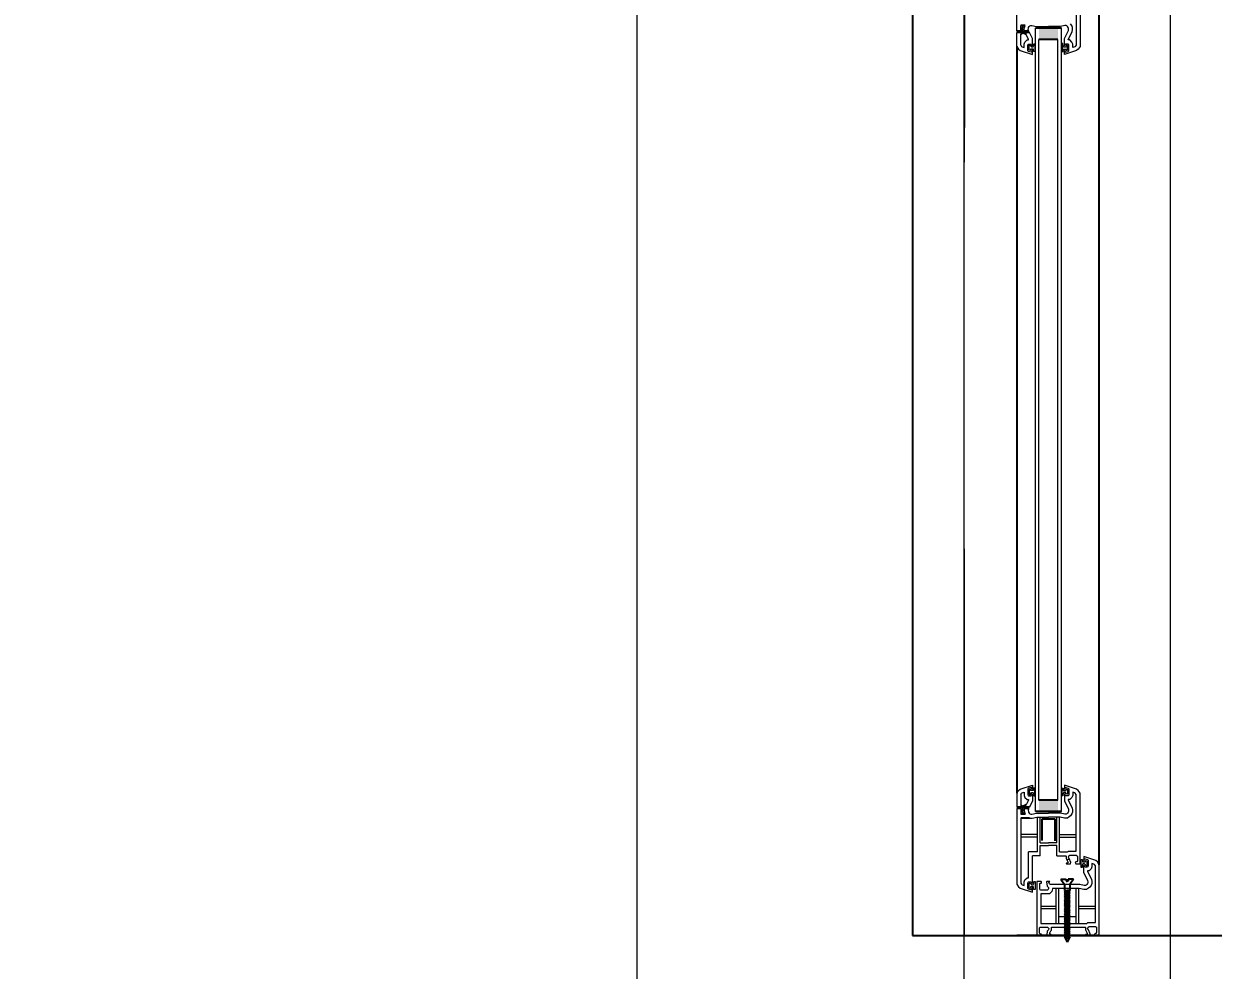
# Model space of a CAD drawing. Header units: metres. Extents: x -355 to 973, y -73 to 238.
# Drawn here: x 710.975 to 712.136, y 128.826 to 129.744 of the extents above; entities that cross this region are included whole.
import ezdxf

# ---------------------------------------------------------------- set-up
doc = ezdxf.new("R2010")
doc.units = ezdxf.units.M
doc.header["$LTSCALE"] = 3
doc.header["$MEASUREMENT"] = 0
for name, pattern in [('1', [30, 6, 6, 6, 6, 6]), ('ACAD_ISO02W100', [15, 12, -3]), ('DASHED2', [0.375, 0.25, -0.125])]:
    doc.linetypes.add(name, pattern=pattern)
for name, color, linetype in [('01B', 10, 'Continuous'), ('4', 4, 'ACAD_ISO02W100'), ('5', 2, 'Continuous')]:
    doc.layers.add(name, color=color, linetype=linetype)
doc.layers.add('05', color=21, linetype='Continuous', lineweight=5)
doc.layers.add('15', color=63, linetype='DASHED2', lineweight=15)
doc.styles.get("Standard").update_dxf_attribs({"font": 'arial.ttf'})
doc.dimstyles.new('ahmad', dxfattribs={"dimtxt": 0.2, "dimasz": 0.1375, "dimexe": 0, "dimexo": 0.0625, "dimgap": 0.09, "dimtad": 0, "dimzin": 0, "dimdsep": 46, "dimtxsty": 'Standard', "dimblk": 'OBLIQUE', "dimcen": 0.09, "dimclrd": 245, "dimclrt": 61, "dimadec": 0, "dimazin": 0, "dimtfac": 1, "dimtofl": 0, "dimtmove": 0, "dimatfit": 3, "dimldrblk": 'OBLIQUE', "dimfxl": 0, "dimfxlon": 1, "dimtolj": 1, "dimtzin": 0, "dimlwd": 13, "dimarcsym": 0})

# ---------------------------------------------------------------- blocks, each defined once
blk = doc.blocks.new('DSSSS')
at = {"layer": '05'}
for p, q in [((152.76042, -221.38644), (152.76042, -221.38719)), ((152.76042, -221.38719), (152.76643, -221.38719)), ((152.76643, -221.38719), (152.76643, -221.38631))]:
    blk.add_line(p, q, dxfattribs=at)
blk.add_lwpolyline([(152.76643, -221.38631), (152.76455, -221.38631), (152.76455, -221.38402), (152.76573, -221.38402), (152.76544, -221.383), (152.76167, -221.383), (152.76167, -221.38381), (152.76226, -221.38407), (152.76299, -221.38465), (152.76299, -221.38592), (152.76191, -221.38644), (152.76042, -221.38644)], dxfattribs=at)
blk = doc.blocks.new('ddd')
at = {"layer": '01B'}
for points in [[(1656.3947, 1003.8518), (1656.3838, 1003.8518), (1656.3838, 1003.8703), (1656.3947, 1003.8703)], [(1657.1326, 1003.8703), (1657.1435, 1003.8703), (1657.1435, 1003.8518), (1657.1326, 1003.8518)]]:
    blk.add_hatch(color=143, dxfattribs=at).paths.add_polyline_path(points)
at = {"layer": '01B', "color": 32}
blk.add_line((1657.2637, 1003.7293), (1657.2637, 1004.0293), dxfattribs=at)
at = {"layer": '01B', "color": 143}
for p, q in [((1657.1951, 1003.9104), (1655.8322, 1003.9104)), ((1657.2637, 1003.9104), (1657.2637, 1003.8499)), ((1657.2637, 1003.9104), (1657.2637, 1003.8304)), ((1657.2091, 1003.8855), (1657.2091, 1003.8803)), ((1657.2091, 1003.8855), (1657.2144, 1003.8819)), ((1657.2144, 1003.8819), (1657.2202, 1003.8819)), ((1657.2202, 1003.8819), (1657.2202, 1003.8793)), ((1657.2202, 1003.8819), (1657.2223, 1003.8793)), ((1657.2214, 1003.8819), (1657.2207, 1003.8813)), ((1657.2214, 1003.8819), (1657.2235, 1003.8793)), ((1657.2227, 1003.8819), (1657.2219, 1003.8813)), ((1657.2227, 1003.8819), (1657.2248, 1003.8793)), ((1657.2239, 1003.8819), (1657.2232, 1003.8813)), ((1657.2239, 1003.8819), (1657.226, 1003.8793)), ((1657.2251, 1003.8819), (1657.2244, 1003.8813)), ((1657.2251, 1003.8819), (1657.2273, 1003.8793)), ((1657.2264, 1003.8819), (1657.2257, 1003.8813)), ((1657.2264, 1003.8819), (1657.2285, 1003.8793)), ((1657.2276, 1003.8819), (1657.2269, 1003.8813)), ((1657.2276, 1003.8819), (1657.2298, 1003.8793)), ((1657.2289, 1003.8819), (1657.2282, 1003.8813)), ((1657.2289, 1003.8819), (1657.231, 1003.8793)), ((1657.2301, 1003.8819), (1657.2294, 1003.8813)), ((1657.2301, 1003.8819), (1657.2323, 1003.8793)), ((1657.2314, 1003.8819), (1657.2306, 1003.8813)), ((1657.2314, 1003.8819), (1657.2335, 1003.8793)), ((1657.2326, 1003.8819), (1657.2319, 1003.8813)), ((1657.2326, 1003.8819), (1657.2347, 1003.8793)), ((1657.2339, 1003.8819), (1657.2331, 1003.8813)), ((1657.2339, 1003.8819), (1657.236, 1003.8793)), ((1657.2351, 1003.8819), (1657.2344, 1003.8813)), ((1657.2351, 1003.8819), (1657.2372, 1003.8793)), ((1657.2364, 1003.8819), (1657.2356, 1003.8813)), ((1657.2364, 1003.8819), (1657.2385, 1003.8793)), ((1657.2376, 1003.8819), (1657.2369, 1003.8813)), ((1657.2376, 1003.8819), (1657.2397, 1003.8793)), ((1657.2388, 1003.8819), (1657.2381, 1003.8813)), ((1657.2388, 1003.8819), (1657.241, 1003.8793)), ((1657.2401, 1003.8819), (1657.2394, 1003.8813)), ((1657.2401, 1003.8819), (1657.2422, 1003.8793)), ((1657.2413, 1003.8819), (1657.2406, 1003.8813)), ((1657.2413, 1003.8819), (1657.2435, 1003.8793)), ((1657.2426, 1003.8819), (1657.2419, 1003.8813)), ((1657.2426, 1003.8819), (1657.2447, 1003.8793)), ((1657.2438, 1003.8819), (1657.2431, 1003.8813)), ((1657.2438, 1003.8819), (1657.246, 1003.8793)), ((1657.2451, 1003.8819), (1657.2443, 1003.8813)), ((1657.2451, 1003.8819), (1657.2472, 1003.8793)), ((1657.2463, 1003.8819), (1657.2456, 1003.8813)), ((1657.2463, 1003.8819), (1657.2484, 1003.8793)), ((1657.2476, 1003.8819), (1657.2468, 1003.8813)), ((1657.2476, 1003.8819), (1657.2497, 1003.8793)), ((1657.2488, 1003.8819), (1657.2481, 1003.8813)), ((1657.2488, 1003.8819), (1657.2509, 1003.8793)), ((1657.2501, 1003.8819), (1657.2493, 1003.8813)), ((1657.2501, 1003.8819), (1657.2522, 1003.8793)), ((1657.2513, 1003.8819), (1657.2506, 1003.8813)), ((1657.2513, 1003.8819), (1657.2534, 1003.8793)), ((1657.2525, 1003.8819), (1657.2518, 1003.8813)), ((1657.2525, 1003.8819), (1657.2547, 1003.8793)), ((1657.2538, 1003.8819), (1657.2531, 1003.8813)), ((1657.2538, 1003.8819), (1657.2559, 1003.8793)), ((1657.255, 1003.8819), (1657.2543, 1003.8813)), ((1657.255, 1003.8819), (1657.2572, 1003.8793)), ((1657.2563, 1003.8819), (1657.2556, 1003.8813)), ((1657.2563, 1003.8819), (1657.2584, 1003.8793)), ((1657.2575, 1003.8819), (1657.2568, 1003.8813)), ((1657.2575, 1003.8819), (1657.2597, 1003.8793)), ((1657.2588, 1003.8819), (1657.258, 1003.8813)), ((1657.2588, 1003.8819), (1657.2609, 1003.8793)), ((1657.26, 1003.8819), (1657.2593, 1003.8813)), ((1657.26, 1003.8819), (1657.2622, 1003.8793)), ((1657.2613, 1003.8819), (1657.2605, 1003.8813)), ((1657.2613, 1003.8819), (1657.2634, 1003.8793)), ((1657.2625, 1003.8819), (1657.2618, 1003.8813)), ((1657.2625, 1003.8819), (1657.2646, 1003.8793)), ((1657.2638, 1003.8819), (1657.263, 1003.8813)), ((1657.2638, 1003.8819), (1657.2659, 1003.8793)), ((1657.265, 1003.8819), (1657.2643, 1003.8813)), ((1657.265, 1003.8819), (1657.2671, 1003.8793)), ((1657.265, 1003.8819), (1657.2704, 1003.8793)), ((1656.3838, 1003.8736), (1656.3838, 1003.8485)), ((1656.3947, 1003.8703), (1656.3947, 1003.8518)), ((1657.1326, 1003.8703), (1657.1326, 1003.8518)), ((1657.1435, 1003.8736), (1657.1435, 1003.8485)), ((1657.2091, 1003.8803), (1657.2112, 1003.8803)), ((1657.2091, 1003.8732), (1657.2091, 1003.8784)), ((1657.2091, 1003.8784), (1657.2112, 1003.8784)), ((1657.2091, 1003.8732), (1657.2144, 1003.8768)), ((1657.2112, 1003.8803), (1657.2112, 1003.8793)), ((1657.2112, 1003.8784), (1657.2112, 1003.8793)), ((1657.2144, 1003.8768), (1657.2202, 1003.8768)), ((1657.2202, 1003.8768), (1657.2202, 1003.8793)), ((1657.2202, 1003.8768), (1657.2223, 1003.8793)), ((1657.2214, 1003.8768), (1657.2207, 1003.8774)), ((1657.2214, 1003.8768), (1657.2235, 1003.8793)), ((1657.2227, 1003.8768), (1657.2219, 1003.8774)), ((1657.2227, 1003.8768), (1657.2248, 1003.8793)), ((1657.2239, 1003.8768), (1657.2232, 1003.8774)), ((1657.2239, 1003.8768), (1657.226, 1003.8793)), ((1657.2251, 1003.8768), (1657.2244, 1003.8774)), ((1657.2251, 1003.8768), (1657.2273, 1003.8793)), ((1657.2264, 1003.8768), (1657.2257, 1003.8774)), ((1657.2264, 1003.8768), (1657.2285, 1003.8793)), ((1657.2276, 1003.8768), (1657.2269, 1003.8774)), ((1657.2276, 1003.8768), (1657.2298, 1003.8793)), ((1657.2289, 1003.8768), (1657.2282, 1003.8774)), ((1657.2289, 1003.8768), (1657.231, 1003.8793)), ((1657.2301, 1003.8768), (1657.2294, 1003.8774)), ((1657.2301, 1003.8768), (1657.2323, 1003.8793)), ((1657.2314, 1003.8768), (1657.2306, 1003.8774)), ((1657.2314, 1003.8768), (1657.2335, 1003.8793)), ((1657.2326, 1003.8768), (1657.2319, 1003.8774)), ((1657.2326, 1003.8768), (1657.2347, 1003.8793)), ((1657.2339, 1003.8768), (1657.2331, 1003.8774)), ((1657.2339, 1003.8768), (1657.236, 1003.8793)), ((1657.2351, 1003.8768), (1657.2344, 1003.8774)), ((1657.2351, 1003.8768), (1657.2372, 1003.8793)), ((1657.2364, 1003.8768), (1657.2356, 1003.8774)), ((1657.2364, 1003.8768), (1657.2385, 1003.8793)), ((1657.2376, 1003.8768), (1657.2369, 1003.8774)), ((1657.2376, 1003.8768), (1657.2397, 1003.8793)), ((1657.2388, 1003.8768), (1657.2381, 1003.8774)), ((1657.2388, 1003.8768), (1657.241, 1003.8793)), ((1657.2401, 1003.8768), (1657.2394, 1003.8774)), ((1657.2401, 1003.8768), (1657.2422, 1003.8793)), ((1657.2413, 1003.8768), (1657.2406, 1003.8774)), ((1657.2413, 1003.8768), (1657.2435, 1003.8793)), ((1657.2426, 1003.8768), (1657.2419, 1003.8774)), ((1657.2426, 1003.8768), (1657.2447, 1003.8793)), ((1657.2438, 1003.8768), (1657.2431, 1003.8774)), ((1657.2438, 1003.8768), (1657.246, 1003.8793)), ((1657.2451, 1003.8768), (1657.2443, 1003.8774)), ((1657.2451, 1003.8768), (1657.2472, 1003.8793)), ((1657.2463, 1003.8768), (1657.2456, 1003.8774)), ((1657.2463, 1003.8768), (1657.2484, 1003.8793)), ((1657.2476, 1003.8768), (1657.2468, 1003.8774)), ((1657.2476, 1003.8768), (1657.2497, 1003.8793)), ((1657.2488, 1003.8768), (1657.2481, 1003.8774)), ((1657.2488, 1003.8768), (1657.2509, 1003.8793)), ((1657.2501, 1003.8768), (1657.2493, 1003.8774)), ((1657.2501, 1003.8768), (1657.2522, 1003.8793)), ((1657.2513, 1003.8768), (1657.2506, 1003.8774)), ((1657.2513, 1003.8768), (1657.2534, 1003.8793)), ((1657.2525, 1003.8768), (1657.2518, 1003.8774)), ((1657.2525, 1003.8768), (1657.2547, 1003.8793)), ((1657.2538, 1003.8768), (1657.2531, 1003.8774)), ((1657.2538, 1003.8768), (1657.2559, 1003.8793)), ((1657.255, 1003.8768), (1657.2543, 1003.8774)), ((1657.255, 1003.8768), (1657.2572, 1003.8793)), ((1657.2563, 1003.8768), (1657.2556, 1003.8774)), ((1657.2563, 1003.8768), (1657.2584, 1003.8793)), ((1657.2575, 1003.8768), (1657.2568, 1003.8774)), ((1657.2575, 1003.8768), (1657.2597, 1003.8793)), ((1657.2588, 1003.8768), (1657.258, 1003.8774)), ((1657.2588, 1003.8768), (1657.2609, 1003.8793)), ((1657.26, 1003.8768), (1657.2593, 1003.8774)), ((1657.26, 1003.8768), (1657.2622, 1003.8793)), ((1657.2613, 1003.8768), (1657.2605, 1003.8774)), ((1657.2613, 1003.8768), (1657.2634, 1003.8793)), ((1657.2625, 1003.8768), (1657.2618, 1003.8774)), ((1657.2625, 1003.8768), (1657.2646, 1003.8793)), ((1657.2638, 1003.8768), (1657.263, 1003.8774)), ((1657.2638, 1003.8768), (1657.2659, 1003.8793)), ((1657.265, 1003.8768), (1657.2643, 1003.8774)), ((1657.265, 1003.8768), (1657.2671, 1003.8793)), ((1657.265, 1003.8768), (1657.2704, 1003.8793)), ((1657.1721, 1003.8676), (1657.151, 1003.8676)), ((1657.151, 1003.8676), (1657.151, 1003.8546)), ((1657.151, 1003.8546), (1657.1718, 1003.8546)), ((1656.3812, 1003.8384), (1656.3812, 1003.8342)), ((1656.3816, 1003.8369), (1656.3814, 1003.8363)), ((1656.3866, 1003.842), (1656.3866, 1003.8379)), ((1656.3882, 1003.8385), (1656.3871, 1003.8364)), ((1656.3874, 1003.8358), (1656.3882, 1003.8342)), ((1656.3882, 1003.8428), (1656.3882, 1003.8385)), ((1656.3901, 1003.8395), (1656.3885, 1003.8364)), ((1656.3885, 1003.8364), (1656.3896, 1003.8342)), ((1657.1372, 1003.8395), (1657.1388, 1003.8364)), ((1657.1388, 1003.8364), (1657.1377, 1003.8342)), ((1657.1392, 1003.8428), (1657.1392, 1003.8385)), ((1657.1392, 1003.8385), (1657.1403, 1003.8364)), ((1657.14, 1003.8358), (1657.1392, 1003.8342)), ((1657.1407, 1003.842), (1657.1407, 1003.8379)), ((1657.1458, 1003.8369), (1657.1459, 1003.8363)), ((1657.1462, 1003.8384), (1657.1462, 1003.8342)), ((1657.1499, 1003.8427), (1657.1499, 1003.8342)), ((1656.3866, 1003.8342), (1656.3866, 1003.8304)), ((1656.3882, 1003.8342), (1656.3882, 1003.8304)), ((1656.4015, 1003.8304), (1657.1259, 1003.8304)), ((1657.1392, 1003.8342), (1657.1392, 1003.8304)), ((1657.1407, 1003.8342), (1657.1407, 1003.8304))]:
    blk.add_line(p, q, dxfattribs=at)
at = {"layer": '05', "color": 143}
for p, q in [((1657.1911, 1003.907), (1657.1872, 1003.8953)), ((1657.1924, 1003.9087), (1657.1911, 1003.907)), ((1657.1951, 1003.9104), (1657.1924, 1003.9087)), ((1657.1945, 1003.9052), (1657.1939, 1003.9033)), ((1657.195, 1003.9058), (1657.1945, 1003.9052)), ((1657.1962, 1003.9066), (1657.195, 1003.9058)), ((1657.2637, 1003.9104), (1657.1951, 1003.9104)), ((1657.2513, 1003.9066), (1657.1962, 1003.9066)), ((1657.2352, 1003.8904), (1657.2352, 1003.9066)), ((1657.2377, 1003.8904), (1657.2377, 1003.9066)), ((1657.2513, 1003.8993), (1657.2513, 1003.9066)), ((1657.2551, 1003.9067), (1657.2557, 1003.9077)), ((1657.2551, 1003.9006), (1657.2551, 1003.9067)), ((1657.2557, 1003.9077), (1657.2563, 1003.9078)), ((1657.2563, 1003.9078), (1657.2606, 1003.9078)), ((1657.2606, 1003.9078), (1657.2617, 1003.9073)), ((1657.2617, 1003.9073), (1657.2617, 1003.9063)), ((1657.2617, 1003.9063), (1657.2623, 1003.9057)), ((1657.2623, 1003.9057), (1657.2637, 1003.9064)), ((1657.2637, 1003.9064), (1657.2637, 1003.9104)), ((1657.1872, 1003.8953), (1657.1911, 1003.8953)), ((1657.1895, 1003.8966), (1657.1902, 1003.8989)), ((1657.1896, 1003.8962), (1657.1895, 1003.8966)), ((1657.1899, 1003.8958), (1657.1896, 1003.8962)), ((1657.1904, 1003.8957), (1657.1899, 1003.8958)), ((1657.19, 1003.8929), (1657.19, 1003.894)), ((1657.1977, 1003.8929), (1657.19, 1003.8929)), ((1657.1902, 1003.8989), (1657.1905, 1003.8993)), ((1657.1911, 1003.8957), (1657.1904, 1003.8957)), ((1657.1905, 1003.8993), (1657.1908, 1003.8995)), ((1657.1908, 1003.8995), (1657.1965, 1003.8995)), ((1657.1911, 1003.8953), (1657.1911, 1003.8957)), ((1657.1939, 1003.9033), (1657.1973, 1003.9033)), ((1657.196, 1003.8958), (1657.1957, 1003.8955)), ((1657.1957, 1003.8955), (1657.1957, 1003.8953)), ((1657.1957, 1003.8953), (1657.1961, 1003.8951)), ((1657.1974, 1003.8964), (1657.196, 1003.8958)), ((1657.1961, 1003.8951), (1657.2025, 1003.8951)), ((1657.1965, 1003.8995), (1657.197, 1003.8993)), ((1657.197, 1003.8993), (1657.1974, 1003.8989)), ((1657.1973, 1003.9033), (1657.1992, 1003.9026)), ((1657.1974, 1003.8989), (1657.1974, 1003.8964)), ((1657.1977, 1003.8939), (1657.1977, 1003.8929)), ((1657.1992, 1003.9026), (1657.2012, 1003.9005)), ((1657.2012, 1003.9005), (1657.2012, 1003.899)), ((1657.2012, 1003.899), (1657.2017, 1003.899)), ((1657.2017, 1003.899), (1657.2093, 1003.9027)), ((1657.2025, 1003.8951), (1657.2106, 1003.899)), ((1657.2093, 1003.9027), (1657.2113, 1003.9031)), ((1657.2106, 1003.899), (1657.2116, 1003.8993)), ((1657.2113, 1003.9031), (1657.2133, 1003.903)), ((1657.2116, 1003.8993), (1657.2126, 1003.8992)), ((1657.2126, 1003.8992), (1657.2135, 1003.8989)), ((1657.2133, 1003.903), (1657.2152, 1003.9024)), ((1657.2135, 1003.8989), (1657.2143, 1003.8983)), ((1657.2143, 1003.8983), (1657.2149, 1003.8976)), ((1657.2154, 1003.8958), (1657.2144, 1003.8914)), ((1657.2149, 1003.8976), (1657.2154, 1003.8969)), ((1657.2152, 1003.9024), (1657.217, 1003.9011)), ((1657.2154, 1003.8969), (1657.2154, 1003.8958)), ((1657.217, 1003.9011), (1657.218, 1003.8999)), ((1657.218, 1003.8999), (1657.2192, 1003.898)), ((1657.2192, 1003.8954), (1657.2182, 1003.891)), ((1657.2192, 1003.898), (1657.2192, 1003.8954)), ((1657.2521, 1003.8982), (1657.2513, 1003.8993)), ((1657.252, 1003.8979), (1657.2521, 1003.8982)), ((1657.252, 1003.8755), (1657.252, 1003.8979)), ((1657.2558, 1003.8997), (1657.2551, 1003.9006)), ((1657.2571, 1003.8991), (1657.2558, 1003.8997)), ((1657.2558, 1003.8967), (1657.2561, 1003.8971)), ((1657.2558, 1003.8755), (1657.2558, 1003.8967)), ((1657.2561, 1003.8971), (1657.2572, 1003.8971)), ((1657.2584, 1003.8999), (1657.2571, 1003.8991)), ((1657.2572, 1003.8971), (1657.2584, 1003.8971)), ((1657.2623, 1003.9014), (1657.2584, 1003.8999)), ((1657.2584, 1003.8971), (1657.2622, 1003.8989)), ((1657.2622, 1003.8989), (1657.2626, 1003.8984)), ((1657.2637, 1003.9013), (1657.2623, 1003.9014)), ((1657.2626, 1003.8984), (1657.2627, 1003.8971)), ((1657.2627, 1003.8971), (1657.2633, 1003.897)), ((1657.2633, 1003.897), (1657.2637, 1003.8972)), ((1657.2637, 1003.8972), (1657.2637, 1003.9013)), ((1657.166, 1003.8717), (1657.166, 1003.8879)), ((1657.1685, 1003.8717), (1657.1685, 1003.8879)), ((1657.2144, 1003.8914), (1657.2144, 1003.8833)), ((1657.2144, 1003.8833), (1657.2144, 1003.8632)), ((1657.2182, 1003.891), (1657.2182, 1003.8833)), ((1657.252, 1003.8904), (1657.2182, 1003.8904)), ((1657.252, 1003.8878), (1657.2182, 1003.8878)), ((1657.2182, 1003.8833), (1657.2182, 1003.865)), ((1657.2457, 1003.8878), (1657.2457, 1003.8709)), ((1657.1827, 1003.8717), (1657.149, 1003.8717)), ((1657.2182, 1003.8709), (1657.252, 1003.8709)), ((1657.252, 1003.8612), (1657.252, 1003.8755)), ((1657.2558, 1003.864), (1657.2558, 1003.8755)), ((1656.3821, 1003.8567), (1656.3821, 1003.861)), ((1657.1452, 1003.8567), (1657.1452, 1003.861)), ((1657.1739, 1003.8691), (1657.149, 1003.8691)), ((1657.149, 1003.8567), (1657.149, 1003.861)), ((1657.1739, 1003.8691), (1657.1739, 1003.861)), ((1657.1739, 1003.8529), (1657.1739, 1003.861)), ((1657.1866, 1003.8691), (1657.1764, 1003.8691)), ((1657.1764, 1003.8691), (1657.1764, 1003.861)), ((1657.1764, 1003.8529), (1657.1764, 1003.861)), ((1657.2119, 1003.862), (1657.2113, 1003.8624)), ((1657.2113, 1003.8624), (1657.2113, 1003.8596)), ((1657.2113, 1003.8596), (1657.2119, 1003.8591)), ((1657.2127, 1003.8614), (1657.2119, 1003.862)), ((1657.2119, 1003.8591), (1657.216, 1003.8598)), ((1657.2135, 1003.8619), (1657.2127, 1003.8614)), ((1657.2141, 1003.8625), (1657.2135, 1003.8619)), ((1657.2144, 1003.8632), (1657.2141, 1003.8625)), ((1657.216, 1003.8598), (1657.2171, 1003.8611)), ((1657.2171, 1003.8611), (1657.2181, 1003.8611)), ((1657.2181, 1003.8611), (1657.2191, 1003.8609)), ((1657.2182, 1003.8683), (1657.252, 1003.8683)), ((1657.2182, 1003.865), (1657.2186, 1003.865)), ((1657.2186, 1003.865), (1657.221, 1003.8643)), ((1657.2191, 1003.8609), (1657.2197, 1003.8603)), ((1657.2197, 1003.8603), (1657.2197, 1003.8537)), ((1657.221, 1003.8643), (1657.2235, 1003.862)), ((1657.2235, 1003.862), (1657.2235, 1003.8537)), ((1657.2352, 1003.8537), (1657.2352, 1003.8683)), ((1657.2377, 1003.8537), (1657.2377, 1003.8683)), ((1657.252, 1003.8537), (1657.252, 1003.8612)), ((1657.2586, 1003.864), (1657.2558, 1003.864)), ((1657.2558, 1003.8601), (1657.2562, 1003.8609)), ((1657.2558, 1003.8529), (1657.2558, 1003.8601)), ((1657.2562, 1003.8609), (1657.257, 1003.8613)), ((1657.257, 1003.8613), (1657.2582, 1003.8612)), ((1657.2582, 1003.8612), (1657.2589, 1003.8606)), ((1657.2593, 1003.8635), (1657.2586, 1003.864)), ((1657.2589, 1003.8606), (1657.2596, 1003.8599)), ((1657.2612, 1003.8623), (1657.2593, 1003.8635)), ((1657.2596, 1003.8599), (1657.263, 1003.8594)), ((1657.2622, 1003.8623), (1657.2612, 1003.8623)), ((1657.2628, 1003.8638), (1657.2622, 1003.8623)), ((1657.2631, 1003.8638), (1657.2628, 1003.8638)), ((1657.263, 1003.8594), (1657.2637, 1003.8599)), ((1657.2637, 1003.8637), (1657.2631, 1003.8638)), ((1657.2637, 1003.8599), (1657.2637, 1003.8637)), ((1657.2637, 1003.8637), (1657.2637, 1003.8637)), ((1656.3811, 1003.845), (1656.3821, 1003.8494)), ((1656.3821, 1003.8494), (1656.3821, 1003.8567)), ((1656.3989, 1003.8469), (1656.3989, 1003.8479)), ((1656.3989, 1003.8479), (1656.4065, 1003.8479)), ((1656.4065, 1003.8479), (1656.4065, 1003.8467)), ((1657.1285, 1003.8479), (1657.1208, 1003.8479)), ((1657.1208, 1003.8479), (1657.1208, 1003.8467)), ((1657.1285, 1003.8469), (1657.1285, 1003.8479)), ((1657.1452, 1003.8494), (1657.1452, 1003.8567)), ((1657.1462, 1003.845), (1657.1452, 1003.8494)), ((1657.149, 1003.8498), (1657.149, 1003.8567)), ((1657.1739, 1003.8529), (1657.149, 1003.8529)), ((1657.1827, 1003.8504), (1657.149, 1003.8504)), ((1657.15, 1003.8453), (1657.149, 1003.8498)), ((1657.166, 1003.8504), (1657.166, 1003.8342)), ((1657.1685, 1003.8504), (1657.1685, 1003.8342)), ((1657.1866, 1003.8529), (1657.1764, 1003.8529)), ((1657.1827, 1003.8504), (1657.1827, 1003.8418)), ((1657.1866, 1003.8529), (1657.1866, 1003.8456)), ((1657.2117, 1003.8544), (1657.2114, 1003.8541)), ((1657.2114, 1003.8541), (1657.2114, 1003.8499)), ((1657.2114, 1003.8499), (1657.2637, 1003.8499)), ((1657.2114, 1003.8469), (1657.2114, 1003.8483)), ((1657.2114, 1003.8483), (1657.2191, 1003.8483)), ((1657.2126, 1003.8544), (1657.2117, 1003.8544)), ((1657.2129, 1003.8541), (1657.2126, 1003.8544)), ((1657.2129, 1003.8535), (1657.2129, 1003.8541)), ((1657.2131, 1003.8529), (1657.2129, 1003.8535)), ((1657.2135, 1003.8527), (1657.2131, 1003.8529)), ((1657.219, 1003.8527), (1657.2135, 1003.8527)), ((1657.2195, 1003.8531), (1657.219, 1003.8527)), ((1657.2191, 1003.8483), (1657.2191, 1003.8467)), ((1657.2197, 1003.8537), (1657.2195, 1003.8531)), ((1657.2235, 1003.8537), (1657.252, 1003.8537)), ((1657.2563, 1003.8525), (1657.2558, 1003.8529)), ((1657.2616, 1003.8525), (1657.2563, 1003.8525)), ((1657.2624, 1003.8533), (1657.2616, 1003.8525)), ((1657.2631, 1003.8544), (1657.2624, 1003.8543)), ((1657.2624, 1003.8543), (1657.2624, 1003.8533)), ((1657.2637, 1003.8541), (1657.2631, 1003.8544)), ((1657.2637, 1003.8499), (1657.2637, 1003.8541)), ((1656.3812, 1003.8439), (1656.3811, 1003.845)), ((1656.3817, 1003.8431), (1656.3812, 1003.8439)), ((1656.3832, 1003.8378), (1656.3812, 1003.8384)), ((1656.3835, 1003.8356), (1656.3814, 1003.8363)), ((1656.3836, 1003.8362), (1656.3816, 1003.8369)), ((1656.3822, 1003.8424), (1656.3817, 1003.8431)), ((1656.3831, 1003.8418), (1656.3822, 1003.8424)), ((1656.3839, 1003.8416), (1656.3831, 1003.8418)), ((1656.3852, 1003.8376), (1656.3832, 1003.8378)), ((1656.3857, 1003.8354), (1656.3835, 1003.8356)), ((1656.3856, 1003.8361), (1656.3836, 1003.8362)), ((1656.385, 1003.8415), (1656.3839, 1003.8416)), ((1656.386, 1003.8417), (1656.385, 1003.8415)), ((1656.3866, 1003.8379), (1656.3852, 1003.8376)), ((1656.3871, 1003.8364), (1656.3856, 1003.8361)), ((1656.3874, 1003.8358), (1656.3857, 1003.8354)), ((1656.3866, 1003.842), (1656.386, 1003.8417)), ((1656.394, 1003.8456), (1656.3882, 1003.8428)), ((1656.3949, 1003.8418), (1656.3901, 1003.8395)), ((1656.4005, 1003.8456), (1656.394, 1003.8456)), ((1656.3953, 1003.8418), (1656.3949, 1003.8418)), ((1656.3953, 1003.8403), (1656.3953, 1003.8418)), ((1656.3974, 1003.8382), (1656.3953, 1003.8403)), ((1656.3993, 1003.8374), (1656.3974, 1003.8382)), ((1656.3992, 1003.8444), (1656.4005, 1003.845)), ((1656.3992, 1003.8418), (1656.3992, 1003.8444)), ((1656.3996, 1003.8414), (1656.3992, 1003.8418)), ((1656.4026, 1003.8374), (1656.3993, 1003.8374)), ((1656.4, 1003.8412), (1656.3996, 1003.8414)), ((1656.4057, 1003.8412), (1656.4, 1003.8412)), ((1656.4004, 1003.8342), (1656.4016, 1003.835)), ((1656.4009, 1003.8454), (1656.4005, 1003.8456)), ((1656.4005, 1003.845), (1656.4009, 1003.8452)), ((1656.4009, 1003.8452), (1656.4009, 1003.8454)), ((1656.4016, 1003.835), (1656.402, 1003.8356)), ((1656.402, 1003.8356), (1656.4026, 1003.8374)), ((1656.4093, 1003.8455), (1656.4054, 1003.8455)), ((1656.4054, 1003.8455), (1656.4054, 1003.8451)), ((1656.4054, 1003.8451), (1656.4061, 1003.8451)), ((1656.4055, 1003.8338), (1656.4093, 1003.8455)), ((1656.4061, 1003.8415), (1656.4057, 1003.8412)), ((1656.4061, 1003.8451), (1656.4067, 1003.845)), ((1656.4064, 1003.8419), (1656.4061, 1003.8415)), ((1656.407, 1003.8441), (1656.4064, 1003.8419)), ((1656.4067, 1003.845), (1656.4069, 1003.8445)), ((1656.4069, 1003.8445), (1656.407, 1003.8441)), ((1657.1219, 1003.8338), (1657.118, 1003.8455)), ((1657.118, 1003.8455), (1657.1219, 1003.8455)), ((1657.1204, 1003.8445), (1657.1203, 1003.8441)), ((1657.1203, 1003.8441), (1657.1209, 1003.8419)), ((1657.1206, 1003.845), (1657.1204, 1003.8445)), ((1657.1212, 1003.8451), (1657.1206, 1003.845)), ((1657.1209, 1003.8419), (1657.1212, 1003.8415)), ((1657.1219, 1003.8451), (1657.1212, 1003.8451)), ((1657.1212, 1003.8415), (1657.1216, 1003.8412)), ((1657.1216, 1003.8412), (1657.1273, 1003.8412)), ((1657.1219, 1003.8455), (1657.1219, 1003.8451)), ((1657.1253, 1003.8356), (1657.1247, 1003.8374)), ((1657.1247, 1003.8374), (1657.128, 1003.8374)), ((1657.1258, 1003.835), (1657.1253, 1003.8356)), ((1657.127, 1003.8342), (1657.1258, 1003.835)), ((1657.1265, 1003.8454), (1657.1269, 1003.8456)), ((1657.1265, 1003.8452), (1657.1265, 1003.8454)), ((1657.1268, 1003.845), (1657.1265, 1003.8452)), ((1657.1282, 1003.8444), (1657.1268, 1003.845)), ((1657.1269, 1003.8456), (1657.1333, 1003.8456)), ((1657.1273, 1003.8412), (1657.1278, 1003.8414)), ((1657.1278, 1003.8414), (1657.1282, 1003.8418)), ((1657.128, 1003.8374), (1657.1299, 1003.8382)), ((1657.1282, 1003.8418), (1657.1282, 1003.8444)), ((1657.1299, 1003.8382), (1657.132, 1003.8403)), ((1657.132, 1003.8403), (1657.132, 1003.8418)), ((1657.132, 1003.8418), (1657.1324, 1003.8418)), ((1657.1324, 1003.8418), (1657.1372, 1003.8395)), ((1657.1333, 1003.8456), (1657.1392, 1003.8428)), ((1657.14, 1003.8358), (1657.1416, 1003.8354)), ((1657.1403, 1003.8364), (1657.1417, 1003.8361)), ((1657.1407, 1003.842), (1657.1413, 1003.8417)), ((1657.1407, 1003.8379), (1657.1421, 1003.8376)), ((1657.1413, 1003.8417), (1657.1424, 1003.8415)), ((1657.1416, 1003.8354), (1657.1438, 1003.8356)), ((1657.1417, 1003.8361), (1657.1437, 1003.8362)), ((1657.1421, 1003.8376), (1657.1441, 1003.8378)), ((1657.1424, 1003.8415), (1657.1434, 1003.8416)), ((1657.1434, 1003.8416), (1657.1443, 1003.8418)), ((1657.1437, 1003.8362), (1657.1458, 1003.8369)), ((1657.1438, 1003.8356), (1657.1459, 1003.8363)), ((1657.1441, 1003.8378), (1657.1462, 1003.8384)), ((1657.1443, 1003.8418), (1657.1451, 1003.8424)), ((1657.1451, 1003.8424), (1657.1457, 1003.8431)), ((1657.1457, 1003.8431), (1657.1462, 1003.8439)), ((1657.1462, 1003.8439), (1657.1462, 1003.845)), ((1657.1499, 1003.8427), (1657.15, 1003.8453)), ((1657.2079, 1003.8418), (1657.1827, 1003.8418)), ((1657.213, 1003.8456), (1657.1866, 1003.8456)), ((1657.2079, 1003.8403), (1657.2079, 1003.8418)), ((1657.2099, 1003.8382), (1657.2079, 1003.8403)), ((1657.2119, 1003.8374), (1657.2099, 1003.8382)), ((1657.2117, 1003.8444), (1657.2131, 1003.845)), ((1657.2117, 1003.8418), (1657.2117, 1003.8444)), ((1657.2121, 1003.8414), (1657.2117, 1003.8418)), ((1657.2152, 1003.8374), (1657.2119, 1003.8374)), ((1657.2126, 1003.8412), (1657.2121, 1003.8414)), ((1657.2183, 1003.8412), (1657.2126, 1003.8412)), ((1657.2129, 1003.8342), (1657.2141, 1003.835)), ((1657.2134, 1003.8454), (1657.213, 1003.8456)), ((1657.2131, 1003.845), (1657.2134, 1003.8452)), ((1657.2134, 1003.8452), (1657.2134, 1003.8454)), ((1657.2141, 1003.835), (1657.2146, 1003.8356)), ((1657.2146, 1003.8356), (1657.2152, 1003.8374)), ((1657.218, 1003.8338), (1657.2219, 1003.8455)), ((1657.2219, 1003.8455), (1657.218, 1003.8455)), ((1657.218, 1003.8455), (1657.218, 1003.8451)), ((1657.218, 1003.8451), (1657.2187, 1003.8451)), ((1657.2186, 1003.8415), (1657.2183, 1003.8412)), ((1657.219, 1003.8419), (1657.2186, 1003.8415)), ((1657.2187, 1003.8451), (1657.2192, 1003.845)), ((1657.2196, 1003.8441), (1657.219, 1003.8419)), ((1657.2192, 1003.845), (1657.2195, 1003.8445)), ((1657.2195, 1003.8445), (1657.2196, 1003.8441)), ((1656.3866, 1003.8304), (1656.3159, 1003.8304)), ((1656.3866, 1003.8342), (1656.3812, 1003.8342)), ((1656.4015, 1003.8304), (1656.3882, 1003.8304)), ((1656.4004, 1003.8342), (1656.3896, 1003.8342)), ((1656.4015, 1003.8304), (1656.4042, 1003.8321)), ((1656.4042, 1003.8321), (1656.4055, 1003.8338)), ((1657.1232, 1003.8321), (1657.1219, 1003.8338)), ((1657.1259, 1003.8304), (1657.1232, 1003.8321)), ((1657.1259, 1003.8304), (1657.1392, 1003.8304)), ((1657.127, 1003.8342), (1657.1377, 1003.8342)), ((1657.1407, 1003.8342), (1657.1462, 1003.8342)), ((1657.1407, 1003.8304), (1657.214, 1003.8304)), ((1657.1499, 1003.8342), (1657.2129, 1003.8342)), ((1657.214, 1003.8304), (1657.2167, 1003.8321)), ((1657.2167, 1003.8321), (1657.218, 1003.8338))]:
    blk.add_line(p, q, dxfattribs=at)
at = {"layer": '05', "color": 107}
for p, q in [((1657.1435, 1003.8736), (1656.3838, 1003.8736)), ((1657.1326, 1003.8703), (1656.3947, 1003.8703)), ((1657.1435, 1003.8485), (1656.3838, 1003.8485)), ((1657.1326, 1003.8518), (1656.3947, 1003.8518))]:
    blk.add_line(p, q, dxfattribs=at)
at = {"layer": '05', "color": 143}
for points in [[(1657.19, 1003.894), (1657.1924, 1003.894), (1657.1924, 1003.8969), (1657.1909, 1003.8969), (1657.1913, 1003.8982), (1657.1961, 1003.8982), (1657.1961, 1003.8972), (1657.1953, 1003.8969), (1657.1944, 1003.8961), (1657.1944, 1003.8945), (1657.1958, 1003.8939), (1657.1977, 1003.8939)], [(1656.3329, 1003.8917), (1656.4015, 1003.8917), (1656.4042, 1003.89), (1656.4055, 1003.8883), (1656.4093, 1003.8766), (1656.4054, 1003.8766), (1656.4054, 1003.877), (1656.4061, 1003.877), (1656.4067, 1003.8771), (1656.4069, 1003.8775), (1656.407, 1003.878), (1656.4064, 1003.8802), (1656.4061, 1003.8806), (1656.4057, 1003.8808), (1656.4, 1003.8808), (1656.3996, 1003.8807), (1656.3992, 1003.8803), (1656.3992, 1003.8777), (1656.4005, 1003.8771), (1656.4009, 1003.8768), (1656.4009, 1003.8766), (1656.4005, 1003.8765), (1656.394, 1003.8765), (1656.386, 1003.8804), (1656.385, 1003.8806), (1656.3839, 1003.8805), (1656.3831, 1003.8802), (1656.3822, 1003.8796), (1656.3817, 1003.879), (1656.3812, 1003.8782), (1656.3811, 1003.8771), (1656.3821, 1003.8727), (1656.3821, 1003.8654), (1656.3821, 1003.861)], [(1656.3452, 1003.8879), (1656.4004, 1003.8879), (1656.4016, 1003.8871), (1656.402, 1003.8865), (1656.4026, 1003.8847), (1656.3993, 1003.8847), (1656.3974, 1003.8839), (1656.3953, 1003.8818), (1656.3953, 1003.8803), (1656.3949, 1003.8803), (1656.3873, 1003.884), (1656.3852, 1003.8845), (1656.3832, 1003.8843), (1656.3814, 1003.8837), (1656.3795, 1003.8825)], [(1657.1944, 1003.8917), (1657.1259, 1003.8917), (1657.1232, 1003.89), (1657.1219, 1003.8883), (1657.118, 1003.8766), (1657.1219, 1003.8766), (1657.1219, 1003.877), (1657.1212, 1003.877), (1657.1206, 1003.8771), (1657.1204, 1003.8775), (1657.1203, 1003.878), (1657.1209, 1003.8802), (1657.1212, 1003.8806), (1657.1216, 1003.8808), (1657.1273, 1003.8808), (1657.1278, 1003.8807), (1657.1282, 1003.8803), (1657.1282, 1003.8777), (1657.1268, 1003.8771), (1657.1265, 1003.8768), (1657.1265, 1003.8766), (1657.1269, 1003.8765), (1657.1333, 1003.8765), (1657.1413, 1003.8804), (1657.1424, 1003.8806), (1657.1434, 1003.8805), (1657.1443, 1003.8802), (1657.1451, 1003.8796), (1657.1457, 1003.879), (1657.1462, 1003.8782), (1657.1462, 1003.8771), (1657.1452, 1003.8727), (1657.1452, 1003.8654), (1657.1452, 1003.861)], [(1657.1827, 1003.8717), (1657.1827, 1003.8792), (1657.1829, 1003.8795), (1657.1821, 1003.8806), (1657.1821, 1003.8879), (1657.127, 1003.8879), (1657.1258, 1003.8871), (1657.1253, 1003.8865), (1657.1247, 1003.8847), (1657.128, 1003.8847), (1657.1299, 1003.8839), (1657.132, 1003.8818), (1657.132, 1003.8803), (1657.1324, 1003.8803), (1657.1401, 1003.884), (1657.1421, 1003.8845), (1657.1441, 1003.8843), (1657.1459, 1003.8837), (1657.1478, 1003.8825), (1657.1488, 1003.8812), (1657.1499, 1003.8794), (1657.15, 1003.8768), (1657.149, 1003.8723), (1657.149, 1003.8654), (1657.149, 1003.861)], [(1657.1866, 1003.8691), (1657.1866, 1003.878), (1657.1869, 1003.8784), (1657.188, 1003.8784), (1657.1892, 1003.8784), (1657.1929, 1003.8802), (1657.1934, 1003.8797), (1657.1935, 1003.8785), (1657.1941, 1003.8783), (1657.1944, 1003.8785), (1657.1944, 1003.8826), (1657.193, 1003.8828), (1657.1892, 1003.8813), (1657.1879, 1003.8805), (1657.1866, 1003.881), (1657.1859, 1003.8819), (1657.1859, 1003.888), (1657.1865, 1003.889), (1657.1871, 1003.8891), (1657.1914, 1003.8891), (1657.1925, 1003.8887), (1657.1925, 1003.8876), (1657.193, 1003.8871), (1657.1944, 1003.8877), (1657.1944, 1003.8917)], [(1656.4065, 1003.8467), (1656.4041, 1003.8467), (1656.4041, 1003.8438), (1656.4056, 1003.8438), (1656.4053, 1003.8425), (1656.4004, 1003.8425), (1656.4004, 1003.8435), (1656.4012, 1003.8439), (1656.4021, 1003.8446), (1656.4021, 1003.8462), (1656.4008, 1003.8469), (1656.3989, 1003.8469)], [(1657.1208, 1003.8467), (1657.1232, 1003.8467), (1657.1232, 1003.8438), (1657.1217, 1003.8438), (1657.1221, 1003.8425), (1657.1269, 1003.8425), (1657.1269, 1003.8435), (1657.1261, 1003.8439), (1657.1252, 1003.8446), (1657.1252, 1003.8462), (1657.1266, 1003.8469), (1657.1285, 1003.8469)], [(1657.2191, 1003.8467), (1657.2167, 1003.8467), (1657.2167, 1003.8438), (1657.2182, 1003.8438), (1657.2178, 1003.8425), (1657.213, 1003.8425), (1657.213, 1003.8435), (1657.2138, 1003.8439), (1657.2147, 1003.8446), (1657.2147, 1003.8462), (1657.2133, 1003.8469), (1657.2114, 1003.8469)]]:
    blk.add_lwpolyline(points, dxfattribs=at)
blk.add_lwpolyline([(1657.1898, 1003.8801), (1657.1894, 1003.8799), (1657.1903, 1003.8803)], close=True, dxfattribs=at)
at = {"layer": '15'}
for p, q in [((1657.2637, 1003.9793), (1655.7637, 1003.9793)), ((1655.7637, 1003.7793), (1657.2637, 1003.7793))]:
    blk.add_line(p, q, dxfattribs=at)
at = {"layer": '5', "color": 32}
blk.add_line((1655.7637, 1003.7293), (1657.2637, 1003.7293), dxfattribs=at)
at = {"layer": '01B', "color": 143, "yscale": 1.275494208194687, "zscale": 1.275494208194687}
for p, xscale in [((1461.5538, 1286.2523), 1.275494208194687), ((1851.9735, 1286.2523), -1.275494208194687)]:
    blk.add_blockref('DSSSS', p, dxfattribs=dict(at, xscale=xscale))
blk = doc.blocks.new('_Oblique')
at = {"color": 0, "linetype": 'ByBlock', "lineweight": -2}
blk.add_line((-0.5, -0.5), (0.5, 0.5), dxfattribs=at)
blk = doc.blocks.new('*D504')
at = {"color": 245, "lineweight": 13, "transparency": 16777216}
for p, q in [((713.1913, 134.9941), (713.1913, 128.9738)), ((713.1913, 122.117), (713.1913, 128.1373))]:
    blk.add_line(p, q, dxfattribs=at)
at = {"layer": 'Defpoints', "color": 0, "transparency": 16777216}
for p in [(712.0861, 134.9941), (712.0861, 122.117), (713.1913, 122.117)]:
    blk.add_point(p, dxfattribs=at)
at = {"color": 245, "lineweight": 13, "transparency": 16777216, "xscale": 0.1375, "yscale": 0.1375, "zscale": 0.1375}
for p, rotation in [((713.1913, 134.9941), 90), ((713.1913, 122.117), 270)]:
    blk.add_blockref('_Oblique', p, dxfattribs=dict(at, rotation=rotation))
at = {"color": 61, "transparency": 16777216, "insert": (713.1913, 128.5556), "char_height": 0.2, "attachment_point": 5, "rotation": 90}
blk.add_mtext('\\A1;12.88', dxfattribs=at)
blk = doc.blocks.new('*D518')
at = {"layer": '4', "color": 245, "lineweight": 13, "transparency": 16777216}
for p, q in [((711.569, 134.7941), (711.569, 131.106)), ((711.569, 126.7176), (711.569, 130.4058))]:
    blk.add_line(p, q, dxfattribs=at)
at = {"layer": 'Defpoints', "color": 0, "transparency": 16777216}
for p in [(711.8861, 134.7941), (711.569, 126.7176), (711.8861, 126.7176)]:
    blk.add_point(p, dxfattribs=at)
at = {"layer": '4', "color": 245, "lineweight": 13, "transparency": 16777216, "xscale": 0.1375, "yscale": 0.1375, "zscale": 0.1375}
for p, rotation in [((711.569, 134.7941), 90), ((711.569, 126.7176), 270)]:
    blk.add_blockref('_Oblique', p, dxfattribs=dict(at, rotation=rotation))
at = {"layer": '4', "color": 61, "transparency": 16777216, "insert": (711.569, 130.7559), "char_height": 0.2, "attachment_point": 5, "rotation": 90}
blk.add_mtext('\\A1;8.08', dxfattribs=at)

msp = doc.modelspace()

# ---------------------------------------------------------------- linework, layer by layer
at = {"layer": '01B', "color": 0, "linetype": '1'}
msp.add_line((711.8861, 130.8433), (711.8861, 129.6433), dxfattribs=at)
at = {"layer": '05', "color": 0, "linetype": '1'}
for points in [[(695.0861, 122.1171), (712.0861, 122.1171), (712.0861, 134.9941), (695.0861, 134.9941)], [(695.0861, 122.3171), (711.8861, 122.3171), (711.8861, 134.7941), (695.0861, 134.7941)]]:
    msp.add_lwpolyline(points, dxfattribs=at)

# ---------------------------------------------------------------- block references
at = {"layer": '05', "rotation": 270}
msp.add_blockref('ddd', (-291.8933, 1786.1236), dxfattribs=at)

# ---------------------------------------------------------------- dimensions: what is measured, and where the dimension line sits
dim = msp.add_linear_dim(base=(713.1913, 122.117), p1=(712.0861, 134.9941), p2=(712.0861, 122.117), angle=270, dimstyle='ahmad')
dim.commit()
dim.dimension.update_dxf_attribs({"geometry": '*D504', "text_midpoint": (713.1913, 128.5556)})
at = {"layer": '4', "color": 0}
dim = msp.add_linear_dim(base=(711.569, 126.7176), p1=(711.8861, 134.7941), p2=(711.8861, 126.7176), angle=270, dimstyle='ahmad', dxfattribs=at)
dim.commit()
dim.dimension.update_dxf_attribs({"geometry": '*D518', "text_midpoint": (711.569, 130.7559)})

doc.saveas('drawing.dxf')
